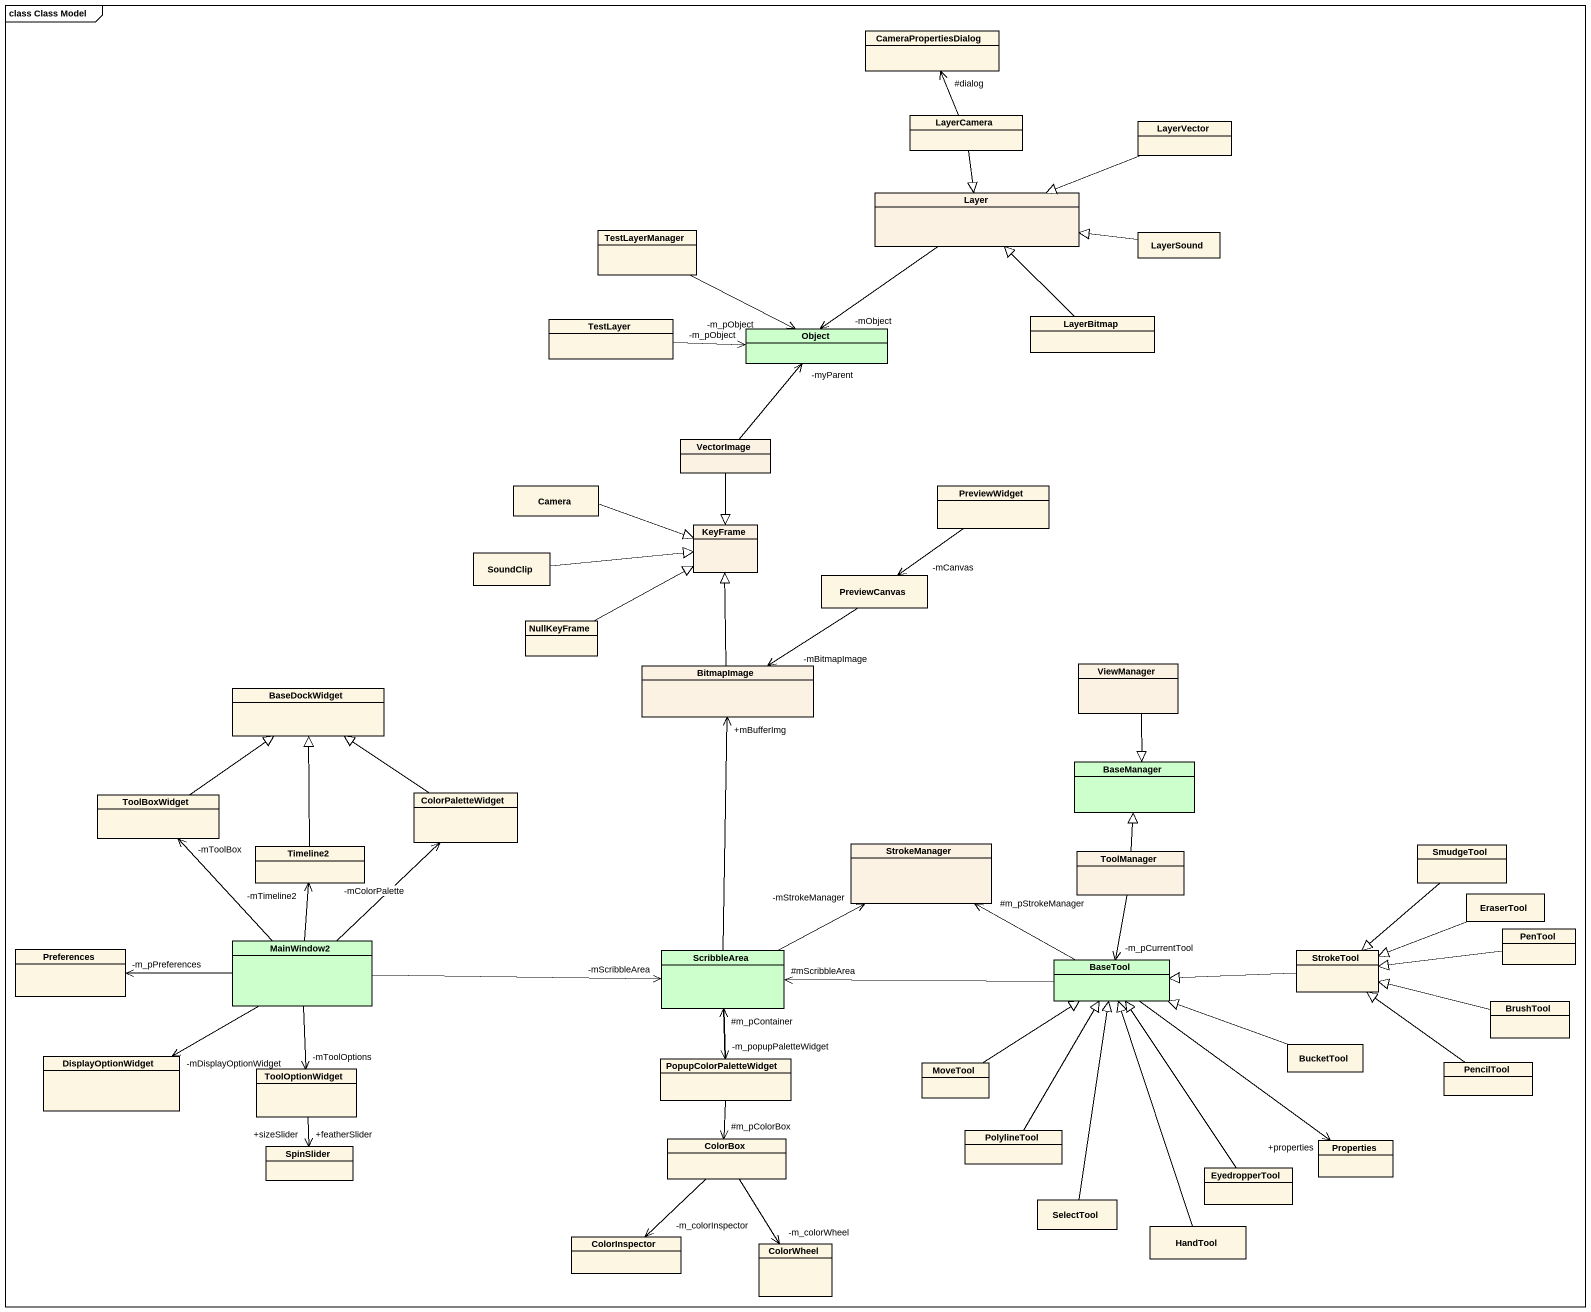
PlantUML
@startuml
mainframe class Class Model
hide circle
hide empty members
class CameraPropertiesDialog
class LayerCamera
class LayerVector
class Layer #FCF2E3
class TestLayerManager
class LayerSound
class TestLayer
class LayerBitmap
class "Object" as Object_ #CCFFCC
class VectorImage #FCF2E3
class Camera
class PreviewWidget
class SoundClip
class KeyFrame #FCF2E3
class PreviewCanvas
class NullKeyFrame
class BitmapImage #FCF2E3
class ViewManager #FCF2E3
class BaseDockWidget
class BaseManager #CCFFCC
class ToolBoxWidget
class ColorPaletteWidget
class Timeline2
class StrokeManager #FCF2E3
class ToolManager #FCF2E3
class SmudgeTool
class EraserTool
class MainWindow2 #CCFFCC
class PenTool
class Preferences
class ScribbleArea #CCFFCC
class BaseTool #CCFFCC
class StrokeTool
class BrushTool
class DisplayOptionWidget
class PopupColorPaletteWidget
class BucketTool
class ToolOptionWidget
class MoveTool
class PencilTool
class ColorBox
class PolylineTool
class SpinSlider
class EyedropperTool
class Properties
class SelectTool
class ColorInspector
class ColorWheel
class HandTool
LayerCamera -up-> "#dialog" CameraPropertiesDialog
LayerCamera --|> Layer
LayerVector -left-|> Layer
Layer --> "-mObject" Object_
TestLayerManager -right-> "-m_pObject" Object_
LayerSound -left-|> Layer
TestLayer -right-> "-m_pObject" Object_
LayerBitmap -up-|> Layer
VectorImage -up-> "-myParent" Object_
VectorImage --|> KeyFrame
Camera -right-|> KeyFrame
PreviewWidget --> "-mCanvas" PreviewCanvas
SoundClip -right-|> KeyFrame
PreviewCanvas --> "-mBitmapImage" BitmapImage
NullKeyFrame -right-|> KeyFrame
BitmapImage -up-|> KeyFrame
ViewManager --|> BaseManager
ToolBoxWidget -up-|> BaseDockWidget
ColorPaletteWidget -up-|> BaseDockWidget
Timeline2 -up-|> BaseDockWidget
ToolManager -up-|> BaseManager
ToolManager --> "-m_pCurrentTool" BaseTool
SmudgeTool --|> StrokeTool
EraserTool -left-|> StrokeTool
MainWindow2 -up-> "-mToolBox" ToolBoxWidget
MainWindow2 -up-> "-mColorPalette" ColorPaletteWidget
MainWindow2 -up-> "-mTimeline2" Timeline2
MainWindow2 -left-> "-m_pPreferences" Preferences
MainWindow2 -right-> "-mScribbleArea" ScribbleArea
MainWindow2 -left-> "-mDisplayOptionWidget" DisplayOptionWidget
MainWindow2 --> "-mToolOptions" ToolOptionWidget
PenTool -left-|> StrokeTool
ScribbleArea -up-> "+mBufferImg" BitmapImage
ScribbleArea -right-> "-mStrokeManager" StrokeManager
ScribbleArea --> "-m_popupPaletteWidget" PopupColorPaletteWidget
BaseTool -left-> "#m_pStrokeManager" StrokeManager
BaseTool -left-> "#mScribbleArea" ScribbleArea
BaseTool --> "+properties" Properties
StrokeTool -left-|> BaseTool
BrushTool -left-|> StrokeTool
PopupColorPaletteWidget -up-> "#m_pContainer" ScribbleArea
PopupColorPaletteWidget --> "#m_pColorBox" ColorBox
BucketTool -left-|> BaseTool
ToolOptionWidget --> "+featherSlider" SpinSlider
ToolOptionWidget --> "+sizeSlider" SpinSlider
MoveTool -up-|> BaseTool
PencilTool -up-|> StrokeTool
ColorBox --> "-m_colorInspector" ColorInspector
ColorBox --> "-m_colorWheel" ColorWheel
PolylineTool -up-|> BaseTool
EyedropperTool -up-|> BaseTool
SelectTool -up-|> BaseTool
HandTool -up-|> BaseTool
@enduml
